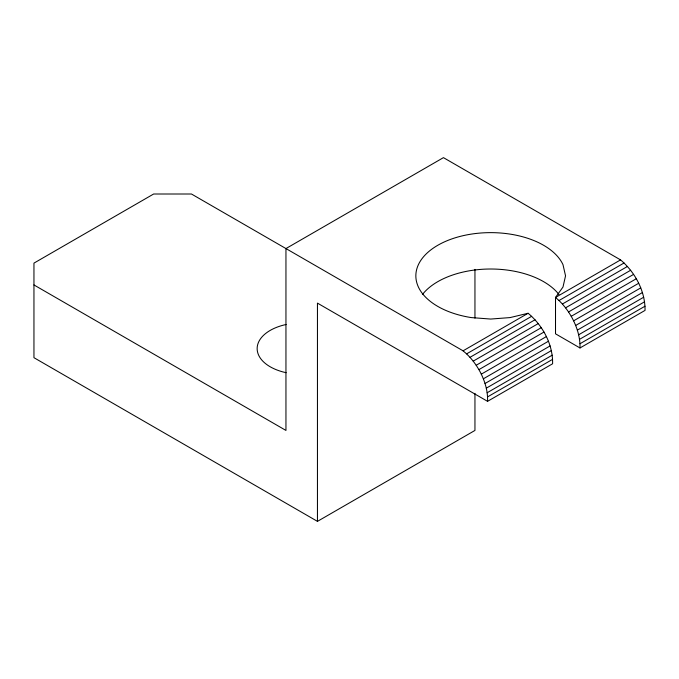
<?xml version="1.0" encoding="UTF-8"?>
<svg xmlns="http://www.w3.org/2000/svg" width="679" height="679" viewBox="0 0 679 679"><rect width="100%" height="100%" fill="white"/><g stroke="black" fill="none" stroke-linecap="round" stroke-linejoin="round"><path stroke-width="1.02" d="M317.449 521.362L33.95 357.689L33.95 263.121L153.649 194.007L191.453 194.007L463.07 350.822L528.118 313.265C542.827 325.538 553.012 344.363 552.604 363.774L487.547 401.331L317.449 303.123L317.449 521.362L474.952 430.435L474.952 393.353M620.564 259.896L555.515 297.453L555.515 333.822L579.993 347.962L645.05 310.396C645.245 291.011 635.154 272.287 620.564 259.896L443.446 157.638L285.952 248.565L285.952 430.435L33.95 284.942M463.07 350.822L466.592 353.869L531.649 316.312M528.118 313.265L510.073 317.585L490.696 319.054L471.328 317.585A74.843 43.21 0 0 1 437.777 245.289A74.843 43.21 0 0 1 562.993 264.666L565.539 275.844L562.993 287.03L555.515 297.453L559.021 300.534L624.069 262.977M466.592 353.869L469.995 357.324L535.044 319.767M559.021 300.534L562.39 304.014L627.438 266.457M469.995 357.324L473.204 361.143L538.26 323.586M562.39 304.014L565.573 307.833L630.63 270.276M473.204 361.143L476.191 365.26L541.248 327.702M565.573 307.833L568.544 311.95L633.592 274.392M487.547 401.331C488.023 390.179 484.322 379.247 478.907 369.622L543.955 332.065M579.993 347.962C580.341 336.818 576.632 325.92 571.234 316.304L636.291 278.746M573.628 320.827L638.676 283.27M481.309 374.154L546.357 336.597M483.363 378.806L548.411 341.248M575.673 325.462L640.73 287.896M485.035 383.499L550.092 345.942M577.354 330.13L642.41 292.573M486.308 388.167L551.356 350.61M578.644 334.789L643.692 297.224M487.157 392.742L552.214 355.176M579.518 339.347L644.575 301.79M487.547 396.901L552.604 359.344M579.968 343.761L645.025 306.204M476.191 365.26L478.907 369.622M568.544 311.95L571.234 316.304M474.952 269.402L474.952 318.137M422.457 294.482A74.843 43.21 0 0 1 490.696 269.011A74.843 43.21 0 0 1 558.944 294.482M286.139 372.695A44.551 25.717 0 0 1 257.154 348.59A44.551 25.717 0 0 1 286.139 324.494"/></g></svg>
